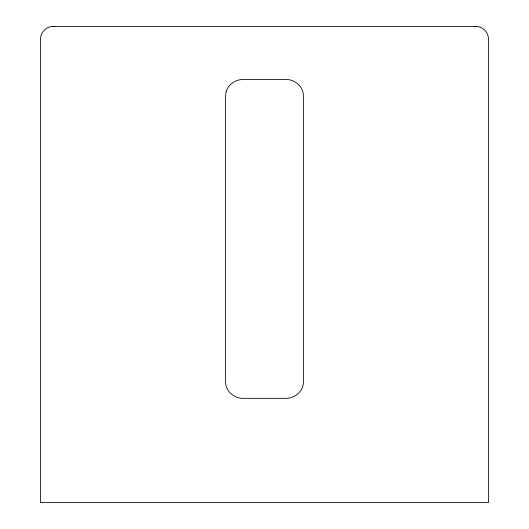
<?xml version="1.0" encoding="UTF-8"?>
<svg xmlns="http://www.w3.org/2000/svg" width="529" height="529" viewBox="0 0 529 529"><rect width="100%" height="100%" fill="white"/><g stroke="black" fill="none" stroke-linecap="round" stroke-linejoin="round"><path stroke-width="0.79" d="M53.105 26.45C46.373 26.41 40.482 32.295 40.521 39.034L40.521 502.55L488.479 502.55L488.479 39.034C488.518 32.295 482.627 26.41 475.895 26.45L53.105 26.45L54.732 26.662M474.268 26.662L475.895 26.45M226.174 91.537L225.585 95.749L225.585 382.05C225.592 391.143 234.01 398.43 242.884 398.337L286.116 398.337C294.99 398.43 303.408 391.143 303.415 382.05L303.415 95.749C303.401 86.657 294.984 79.383 286.116 79.482L242.884 79.482C235.478 79.515 228.316 84.336 226.174 91.537"/></g></svg>
